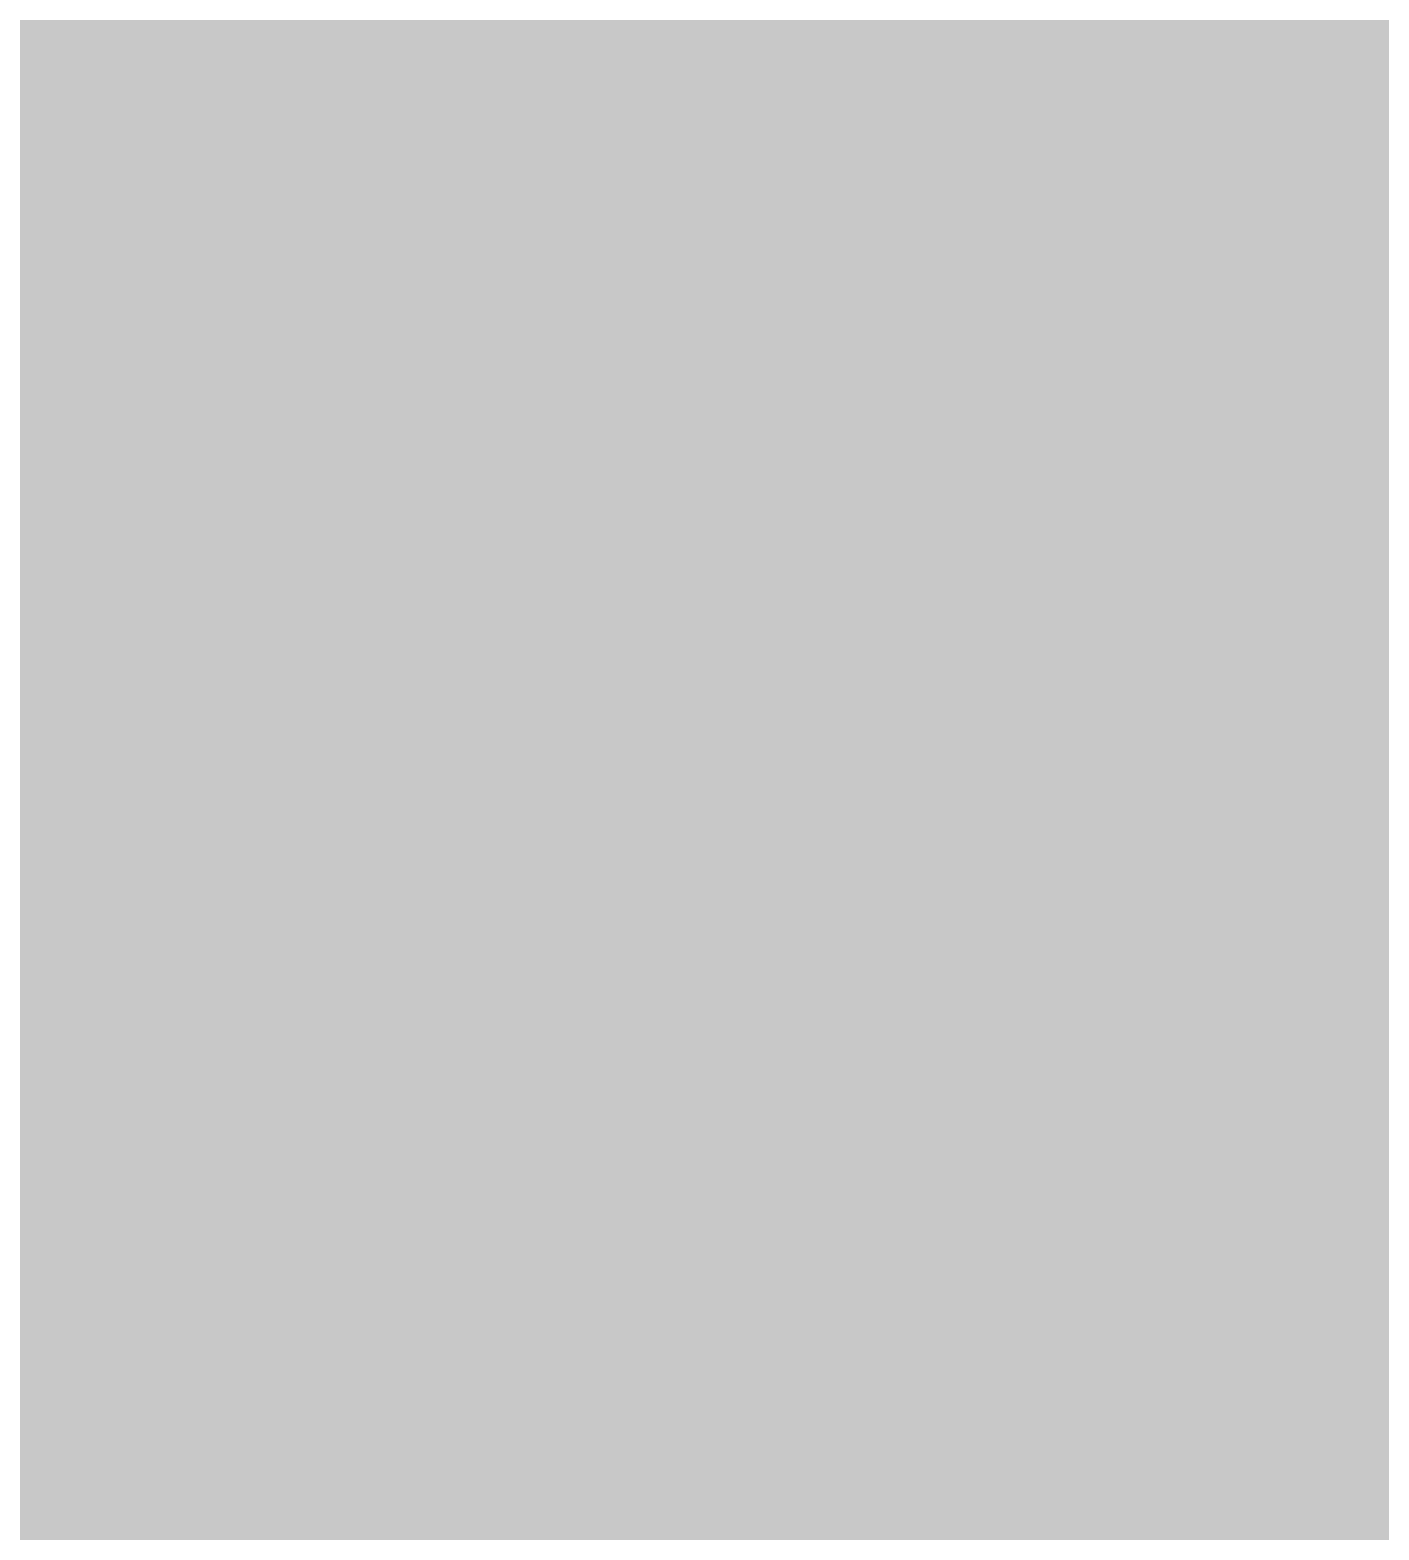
# Model space of a CAD drawing. Header units: inches. Extents: x -0.16 to 1.73, y -0.16 to 1.34.
# Drawn here: x 0.07287 to 0.08863, y 0.31818 to 0.33569 of the extents above; entities that cross this region are included whole.
import ezdxf

# ---------------------------------------------------------------- set-up
doc = ezdxf.new("R2010")
doc.units = ezdxf.units.IN
doc.header["$MEASUREMENT"] = 0
for name, color, linetype in [('Bottom Layer', 5, 'Continuous'), ('Bottom Overlay', 54, 'Continuous'), ('Bottom Paste', 16, 'Continuous'), ('Bottom Solder', 6, 'Continuous'), ('Top Layer', 1, 'Continuous')]:
    doc.layers.add(name, color=color, linetype=linetype)
doc.styles.add('Arial', font='', dxfattribs={"height": 0.2})
doc.styles.get('Arial').set_extended_font_data('Arial')

# ---------------------------------------------------------------- blocks, each defined once
blk = doc.blocks.new('CONN_SMD_2P_P1_25_HC_1_25_2PWT_B_4')
at = {"layer": 'Bottom Layer'}
blk.add_hatch(color=5, dxfattribs=at).paths.add_polyline_path([(0.008857, -0.007283), (0.040353, -0.007283), (0.040353, -0.093897), (0.008857, -0.093897)])
at = {"layer": 'Bottom Paste'}
blk.add_hatch(color=16, dxfattribs=at).paths.add_polyline_path([(0.008857, -0.007283), (0.040353, -0.007283), (0.040353, -0.093897), (0.008857, -0.093897)])
at = {"layer": 'Bottom Solder'}
blk.add_hatch(color=6, dxfattribs=at).paths.add_polyline_path([(0.006888, -0.005314), (0.042322, -0.005314), (0.042322, -0.095866), (0.006888, -0.095866)])

msp = doc.modelspace()

# ---------------------------------------------------------------- linework, layer by layer
at = {"layer": 'Top Layer'}
msp.add_lwpolyline([(0.0914, 0.291754, 0.025, 0.025, 0), (0.0914, 0.3682, 0.025, 0.025, 0)], format="xyseb", dxfattribs=at)

# ---------------------------------------------------------------- block references
at = {"rotation": 90}
msp.add_blockref('CONN_SMD_2P_P1_25_HC_1_25_2PWT_B_4', (-0.0093, 0.2948), dxfattribs=at)

# ---------------------------------------------------------------- texts
at = {"layer": 'Bottom Overlay', "style": 'Arial', "text_generation_flag": 2}
msp.add_text('SP-', height=0.04, rotation=360, dxfattribs=at).set_placement((0.1548, 0.3044))

doc.saveas('drawing.dxf')
